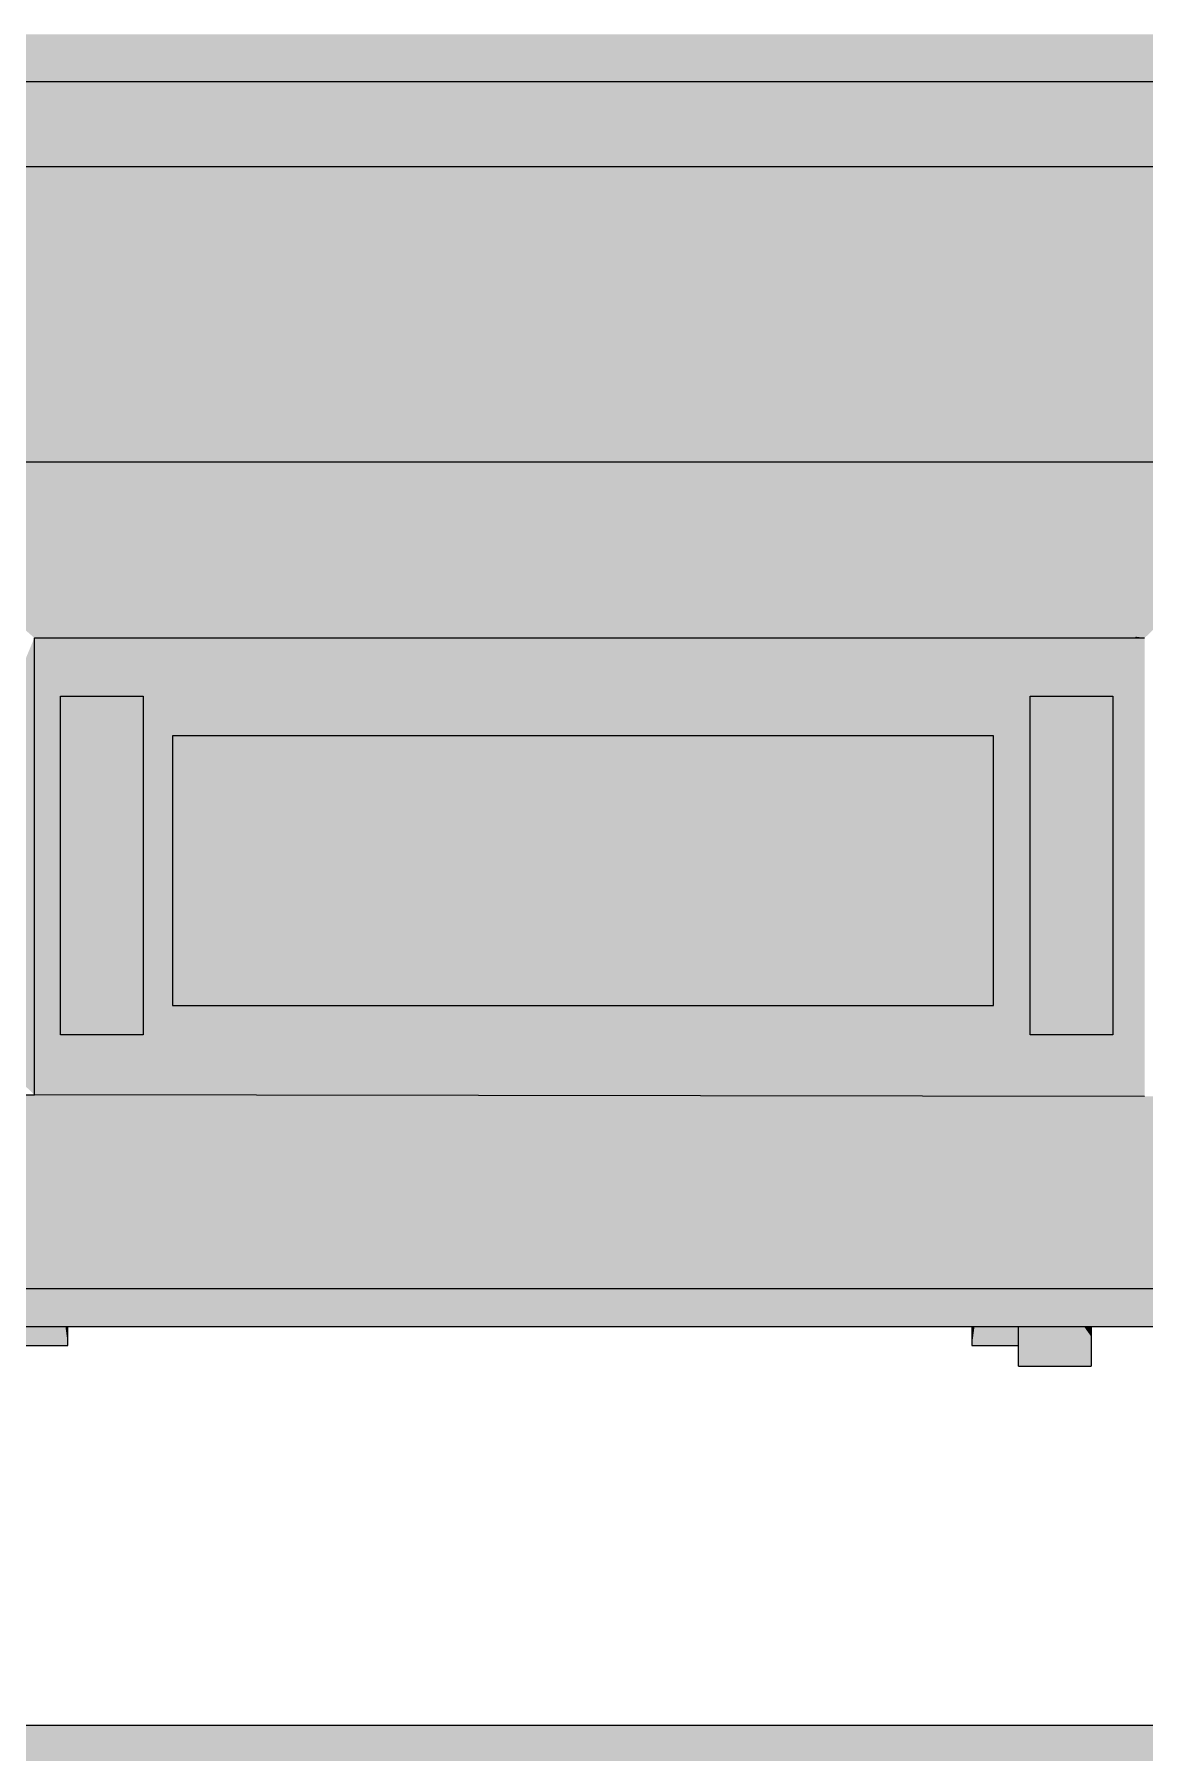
# Model space of a CAD drawing. Header units: millimetres. Extents: x 365175 to 2667127, y -330297 to -162108.
# Drawn here: x 2399643 to 2400148, y -323946 to -323165 of the extents above; entities that cross this region are included whole.
import ezdxf

# ---------------------------------------------------------------- set-up
doc = ezdxf.new("R2010")
doc.units = ezdxf.units.MM
doc.header["$MEASUREMENT"] = 0
doc.layers.add('Cars', color=7, linetype='Continuous')
doc.layers.add('Sols_ Dalles', color=7, linetype='Continuous')

# ---------------------------------------------------------------- blocks, each defined once
blk = doc.blocks.new('Élément de coupe_1427_4', base_point=(2775447.68, -323933.55))
at = {"layer": 'Sols_ Dalles', "linetype": 'Continuous', "lineweight": 0, "true_color": 0x000000}
blk.add_hatch(color=18, dxfattribs=at).paths.add_polyline_path([(2398312.58, -323933.55), (2398312.58, -324033.55), (2401602.58, -324033.55), (2401602.58, -323933.55)])
at = {"layer": 'Sols_ Dalles', "color": 250, "linetype": 'Continuous', "lineweight": 5, "true_color": 0x1f1f1f}
blk.add_line((2398312.58, -323933.55), (2401602.58, -323933.55), dxfattribs=at)
blk = doc.blocks.new('Élément de coupe_1494_4', base_point=(2775447.68, -323933.55))
at = {"layer": 'Cars', "linetype": 'Continuous', "lineweight": 0, "true_color": 0x000000}
for points in [[(2400569.12, -323164.61), (2399156.16, -323186.19), (2400589.81, -323186.19)], [(2399176.85, -323164.61), (2399156.16, -323186.19), (2400569.12, -323164.61)], [(2399552.13, -323186.19), (2399552.13, -323190.77), (2400232.86, -323223.16), (2400232.86, -323186.19)], [(2399552.13, -323186.19), (2399552.13, -323190.77), (2400232.86, -323223.16), (2400232.86, -323186.19)], [(2399552.13, -323190.77), (2399552.13, -323224.91), (2400232.86, -323224.91), (2400232.86, -323223.16)], [(2399552.13, -323190.77), (2399552.13, -323224.91), (2400232.86, -323224.91), (2400232.86, -323223.16)], [(2399604.64, -323224.91), (2399604.64, -323359.19), (2399609.46, -323359.19), (2399649.93, -323224.91)], [(2399604.64, -323224.91), (2399604.64, -323359.19), (2399609.46, -323359.19), (2399649.93, -323224.91)], [(2399609.46, -323359.19), (2399658.89, -323359.19), (2399658.89, -323224.91), (2399649.93, -323224.91)], [(2399609.46, -323359.19), (2399658.89, -323359.19), (2399658.89, -323224.91), (2399649.93, -323224.91)], [(2399658.89, -323224.91), (2399658.89, -323359.19), (2399665.17, -323359.19), (2399717.91, -323224.91)], [(2399658.89, -323224.91), (2399658.89, -323359.19), (2399665.17, -323359.19), (2399717.91, -323224.91)], [(2399665.17, -323359.19), (2399729.58, -323359.19), (2399729.58, -323224.91), (2399717.91, -323224.91)], [(2399665.17, -323359.19), (2399729.58, -323359.19), (2399729.58, -323224.91), (2399717.91, -323224.91)], [(2399729.58, -323224.91), (2399729.58, -323359.19), (2399736.9, -323359.19), (2399798.31, -323224.91)], [(2399729.58, -323224.91), (2399729.58, -323359.19), (2399736.9, -323359.19), (2399798.31, -323224.91)], [(2399736.9, -323359.19), (2399811.91, -323359.19), (2399811.91, -323224.91), (2399798.31, -323224.91)], [(2399736.9, -323359.19), (2399811.91, -323359.19), (2399811.91, -323224.91), (2399798.31, -323224.91)], [(2399811.91, -323359.19), (2399819.76, -323359.19), (2399885.66, -323224.91), (2399811.91, -323224.91)], [(2399811.91, -323359.19), (2399819.76, -323359.19), (2399885.66, -323224.91), (2399811.91, -323224.91)], [(2399819.76, -323359.19), (2399900.25, -323359.19), (2399900.25, -323224.91), (2399885.66, -323224.91)], [(2399819.76, -323359.19), (2399900.25, -323359.19), (2399900.25, -323224.91), (2399885.66, -323224.91)], [(2399900.25, -323224.91), (2399900.25, -323359.19), (2399908.11, -323359.19), (2399974.01, -323224.91)], [(2399900.25, -323224.91), (2399900.25, -323359.19), (2399908.11, -323359.19), (2399974.01, -323224.91)], [(2399908.11, -323359.19), (2399988.6, -323359.19), (2399988.6, -323224.91), (2399974.01, -323224.91)], [(2399908.11, -323359.19), (2399988.6, -323359.19), (2399988.6, -323224.91), (2399974.01, -323224.91)], [(2399988.6, -323224.91), (2399988.6, -323359.19), (2399995.92, -323359.19), (2400057.33, -323224.91)], [(2399988.6, -323224.91), (2399988.6, -323359.19), (2399995.92, -323359.19), (2400057.33, -323224.91)], [(2399995.92, -323359.19), (2400070.93, -323359.19), (2400070.93, -323224.91), (2400057.33, -323224.91)], [(2399995.92, -323359.19), (2400070.93, -323359.19), (2400070.93, -323224.91), (2400057.33, -323224.91)], [(2400070.93, -323224.91), (2400070.93, -323359.19), (2400077.21, -323359.19), (2400129.94, -323224.91)], [(2400070.93, -323224.91), (2400070.93, -323359.19), (2400077.21, -323359.19), (2400129.94, -323224.91)], [(2400077.21, -323359.19), (2400141.62, -323359.19), (2400141.62, -323224.91), (2400129.94, -323224.91)], [(2400077.21, -323359.19), (2400141.62, -323359.19), (2400141.62, -323224.91), (2400129.94, -323224.91)], [(2400141.62, -323224.91), (2400141.62, -323359.19), (2400146.44, -323359.19), (2400186.91, -323224.91)], [(2400141.62, -323224.91), (2400141.62, -323359.19), (2400146.44, -323359.19), (2400186.91, -323224.91)], [(2400146.44, -323359.19), (2400195.87, -323359.19), (2400195.87, -323224.91), (2400186.91, -323224.91)], [(2400146.44, -323359.19), (2400195.87, -323359.19), (2400195.87, -323224.91), (2400186.91, -323224.91)], [(2399552.13, -323359.19), (2400148.3, -323439.09), (2400180.57, -323408.59), (2400180.57, -323374.93), (2400216.2, -323374.93), (2400232.86, -323359.19)], [(2399552.13, -323359.19), (2399569.03, -323374.01), (2399612.28, -323374.01), (2399612.28, -323411.96), (2399643.19, -323439.09), (2400148.3, -323439.09)], [(2400180.57, -323374.93), (2400144.22, -323438.54), (2400148.3, -323439.09), (2400180.57, -323408.59)], [(2399643.19, -323646.87), (2399643.19, -323439.09), (2399622.75, -323627.19)], [(2399622.75, -323627.19), (2399643.19, -323439.09), (2399622.75, -323488.19)], [(2400148.3, -323439.09), (2399643.19, -323439.09), (2400133.81, -323465.54)], [(2400148.3, -323439.09), (2399643.19, -323439.09), (2400133.81, -323465.54)], [(2400096.26, -323465.54), (2399643.19, -323439.09), (2400082.69, -323479.94)], [(2400082.69, -323479.94), (2399643.19, -323439.09), (2399692.62, -323465.54)], [(2400133.81, -323465.54), (2399643.19, -323439.09), (2400096.26, -323465.54)], [(2400133.81, -323465.54), (2399643.19, -323439.09), (2400096.26, -323465.54)], [(2399655.08, -323465.54), (2399643.19, -323439.09), (2399643.19, -323646.87)], [(2399692.62, -323465.54), (2399643.19, -323439.09), (2399655.08, -323465.54)], [(2399692.62, -323465.54), (2399643.19, -323439.09), (2399655.08, -323465.54)], [(2399643.19, -323439.09), (2400075.88, -323479.31), (2400083.29, -323479.31), (2400096.26, -323465.54)], [(2399643.19, -323439.09), (2399692.62, -323465.54), (2400065.54, -323479.31), (2400075.88, -323479.31)], [(2399655.08, -323465.54), (2399643.19, -323439.09), (2399643.19, -323479.31), (2399647.18, -323479.31), (2399643.94, -323484.96), (2399643.94, -323635.5)], [(2400148.3, -323647.6), (2400148.3, -323439.09), (2400133.81, -323619.54)], [(2400148.3, -323647.6), (2400148.3, -323439.09), (2400133.81, -323619.54)], [(2400148.3, -323439.09), (2400133.81, -323465.54), (2400133.81, -323619.54)], [(2400148.3, -323439.09), (2400133.81, -323465.54), (2400133.81, -323619.54)], [(2400143.91, -323439.09), (2400148.3, -323439.09), (2400144.22, -323438.54)], [(2399655.08, -323619.54), (2399655.08, -323465.54), (2399643.19, -323646.87)], [(2399643.94, -323635.5), (2399643.94, -323638.96), (2399646.63, -323638.96), (2399655.08, -323619.54), (2399655.08, -323465.54)], [(2399692.62, -323465.54), (2399655.08, -323465.54), (2399655.08, -323619.54)], [(2399692.62, -323465.54), (2399655.08, -323619.54), (2399692.62, -323619.54)], [(2400082.69, -323479.94), (2399692.62, -323465.54), (2399702.95, -323479.94)], [(2399692.62, -323619.54), (2399702.95, -323479.94), (2399692.62, -323465.54)], [(2399692.62, -323465.54), (2399702.49, -323479.31), (2400065.54, -323479.31)], [(2399702.49, -323479.31), (2399692.62, -323465.54), (2399692.62, -323479.31)], [(2400096.26, -323465.54), (2400082.69, -323479.94), (2400082.69, -323609.94)], [(2400096.26, -323619.54), (2400096.26, -323465.54), (2400082.69, -323609.94)], [(2400096.26, -323465.54), (2400083.29, -323479.31), (2400088.36, -323479.31), (2400084.33, -323486.34), (2400084.33, -323592.51)], [(2400084.33, -323592.51), (2400084.33, -323611.1), (2400096.26, -323619.54), (2400096.26, -323465.54)], [(2400133.81, -323465.54), (2400096.26, -323619.54), (2400133.81, -323619.54)], [(2400133.81, -323465.54), (2400096.26, -323465.54), (2400096.26, -323619.54)], [(2400124.54, -323503.56), (2400124.54, -323566.55), (2400133.81, -323566.5), (2400133.81, -323465.54)], [(2400124.54, -323503.56), (2400133.81, -323465.54), (2400128.75, -323465.54), (2400124.54, -323472.91)], [(2399702.95, -323609.94), (2399702.95, -323479.94), (2399692.62, -323619.54)], [(2400082.69, -323479.94), (2399702.95, -323479.94), (2400079.58, -323483.59)], [(2399702.95, -323479.94), (2399706.06, -323483.59), (2400079.58, -323483.59)], [(2399706.06, -323483.59), (2399702.95, -323479.94), (2399702.95, -323609.94)], [(2400079.58, -323606.29), (2400082.69, -323479.94), (2400079.58, -323483.59)], [(2400079.58, -323606.29), (2400082.69, -323609.94), (2400082.69, -323479.94)], [(2399702.95, -323609.94), (2399706.06, -323606.29), (2399706.06, -323483.59)], [(2400079.58, -323483.59), (2399706.06, -323606.29), (2400079.58, -323606.29)], [(2399706.06, -323606.29), (2400079.58, -323483.59), (2399706.06, -323483.59)], [(2400079.58, -323483.59), (2399706.06, -323483.59), (2399706.06, -323514.1), (2399986.69, -323514.1)], [(2399986.69, -323514.1), (2400062.07, -323514.1), (2400062.07, -323606.29), (2400079.58, -323606.29), (2400079.58, -323483.59)], [(2399643.19, -323646.87), (2400082.69, -323609.94), (2399692.62, -323619.54)], [(2400082.69, -323609.94), (2399643.19, -323646.87), (2400096.26, -323619.54)], [(2399692.62, -323619.54), (2400082.69, -323609.94), (2399702.95, -323609.94)], [(2400079.58, -323606.29), (2399702.95, -323609.94), (2400082.69, -323609.94)], [(2399706.06, -323606.29), (2399702.95, -323609.94), (2400079.58, -323606.29)], [(2400084.33, -323620.26), (2400096.26, -323619.54), (2400084.33, -323611.1)], [(2400133.81, -323619.54), (2399643.19, -323646.87), (2400148.3, -323647.6)], [(2400096.26, -323619.54), (2399643.19, -323646.87), (2400133.81, -323619.54)], [(2399692.62, -323619.54), (2399655.08, -323619.54), (2399643.19, -323646.87)], [(2399646.63, -323638.96), (2399657.51, -323638.96), (2399692.62, -323619.54), (2399655.08, -323619.54)], [(2399657.51, -323638.96), (2399681.49, -323638.96), (2399692.62, -323619.54)], [(2400084.33, -323622.29), (2400084.33, -323640.34), (2400121.88, -323640.34), (2400125.23, -323634.5), (2400125.23, -323647.56), (2400148.3, -323647.6), (2400133.81, -323619.54)], [(2400084.33, -323620.26), (2400084.33, -323622.29), (2400133.81, -323619.54), (2400096.26, -323619.54)], [(2399418.05, -323752.19), (2400358.13, -323752.19), (2400358.13, -323647.9), (2400241.4, -323647.73), (2400241.4, -323735.19), (2399529.58, -323735.19), (2399529.58, -323646.71), (2399470.25, -323646.62), (2399418.05, -323668.87)], [(2399418.05, -323752.19), (2400358.13, -323752.19), (2400358.13, -323647.9), (2400241.4, -323647.73), (2400241.4, -323735.19), (2399529.58, -323735.19), (2399529.58, -323646.71), (2399470.25, -323646.62), (2399418.05, -323668.87)], [(2399532.36, -323735.19), (2399993.57, -323647.37), (2399532.36, -323646.71)], [(2399532.36, -323735.19), (2399993.57, -323647.37), (2399532.36, -323646.71)], [(2399993.57, -323647.37), (2399532.36, -323735.19), (2400241.4, -323735.19), (2400241.4, -323647.73)], [(2399993.57, -323647.37), (2399532.36, -323735.19), (2400241.4, -323735.19), (2400241.4, -323647.73)], [(2399657.32, -323752.19), (2399637.38, -323752.19), (2399637.38, -323756.77), (2399637.38, -323760.91), (2399658.47, -323760.91)], [(2399657.32, -323752.19), (2399637.38, -323752.19), (2399637.38, -323756.77), (2399637.38, -323760.91), (2399658.47, -323760.91)], [(2399657.32, -323752.19), (2399658.47, -323760.91), (2399658.47, -323752.19)], [(2399657.32, -323752.19), (2399658.47, -323760.91), (2399658.47, -323752.19)], [(2400070.9, -323752.19), (2400069.75, -323760.91), (2400090.84, -323760.91), (2400090.84, -323756.77), (2400090.84, -323756.75), (2400090.84, -323752.19)], [(2400070.9, -323752.19), (2400069.75, -323760.91), (2400090.84, -323760.91), (2400090.84, -323756.77), (2400090.84, -323756.75), (2400090.84, -323752.19)], [(2400069.75, -323760.91), (2400070.9, -323752.19), (2400069.75, -323752.19)], [(2400069.75, -323760.91), (2400070.9, -323752.19), (2400069.75, -323752.19)], [(2400090.84, -323756.77), (2400123.91, -323756.77), (2400120.65, -323752.19), (2400090.84, -323752.19)], [(2400090.84, -323756.77), (2400123.91, -323756.77), (2400120.65, -323752.19), (2400090.84, -323752.19)], [(2400120.65, -323752.19), (2400123.91, -323756.77), (2400123.91, -323752.19)], [(2400120.65, -323752.19), (2400123.91, -323756.77), (2400123.91, -323752.19)], [(2400123.91, -323770.25), (2400090.84, -323756.77), (2400090.84, -323770.25)], [(2400123.91, -323770.25), (2400090.84, -323756.77), (2400090.84, -323770.25)], [(2400123.91, -323756.77), (2400090.84, -323756.77), (2400123.91, -323770.25)], [(2400123.91, -323756.77), (2400090.84, -323756.77), (2400123.91, -323770.25)]]:
    blk.add_hatch(color=18, dxfattribs=at).paths.add_polyline_path(points)
at = {"layer": 'Cars', "color": 7, "linetype": 'Continuous', "lineweight": 13}
for p, q in [((2400589.81, -323186.19), (2399156.16, -323186.19)), ((2400232.86, -323224.91), (2399552.13, -323224.91)), ((2400232.86, -323359.19), (2399552.13, -323359.19)), ((2399643.19, -323439.09), (2400148.3, -323439.09)), ((2399643.19, -323646.87), (2399643.19, -323439.09)), ((2399655.08, -323619.54), (2399655.08, -323465.54)), ((2399655.08, -323465.54), (2399692.62, -323465.54)), ((2399692.62, -323465.54), (2399692.62, -323619.54)), ((2400096.26, -323619.54), (2400096.26, -323465.54)), ((2400096.26, -323465.54), (2400133.81, -323465.54)), ((2400133.81, -323465.54), (2400133.81, -323619.54)), ((2400079.58, -323483.59), (2399706.06, -323483.59)), ((2399706.06, -323483.59), (2399706.06, -323606.29)), ((2400079.58, -323606.29), (2400079.58, -323483.59)), ((2399706.06, -323606.29), (2400079.58, -323606.29)), ((2399692.62, -323619.54), (2399655.08, -323619.54)), ((2400133.81, -323619.54), (2400096.26, -323619.54)), ((2399230.8, -323646.28), (2399643.19, -323646.87)), ((2400148.3, -323647.6), (2399643.19, -323646.87)), ((2400241.4, -323735.19), (2399532.36, -323735.19)), ((2399418.05, -323752.19), (2400358.13, -323752.19)), ((2399658.47, -323760.91), (2399658.47, -323752.19)), ((2400069.75, -323752.19), (2400069.75, -323760.91)), ((2400090.84, -323756.77), (2400090.84, -323752.19)), ((2400123.91, -323752.19), (2400123.91, -323756.77)), ((2399637.38, -323760.91), (2399658.47, -323760.91)), ((2400069.75, -323760.91), (2400090.84, -323760.91)), ((2400090.84, -323770.25), (2400090.84, -323756.77)), ((2400123.91, -323756.77), (2400123.91, -323770.25)), ((2400090.84, -323770.25), (2400123.91, -323770.25))]:
    blk.add_line(p, q, dxfattribs=at)

msp = doc.modelspace()

# ---------------------------------------------------------------- block references
at = {"layer": 'Cars', "lineweight": 0}
msp.add_blockref('Élément de coupe_1494_4', (2775447.681, -323933.55), dxfattribs=at)
at = {"layer": 'Sols_ Dalles', "lineweight": 0}
msp.add_blockref('Élément de coupe_1427_4', (2775447.681, -323933.55), dxfattribs=at)

doc.saveas('drawing.dxf')
